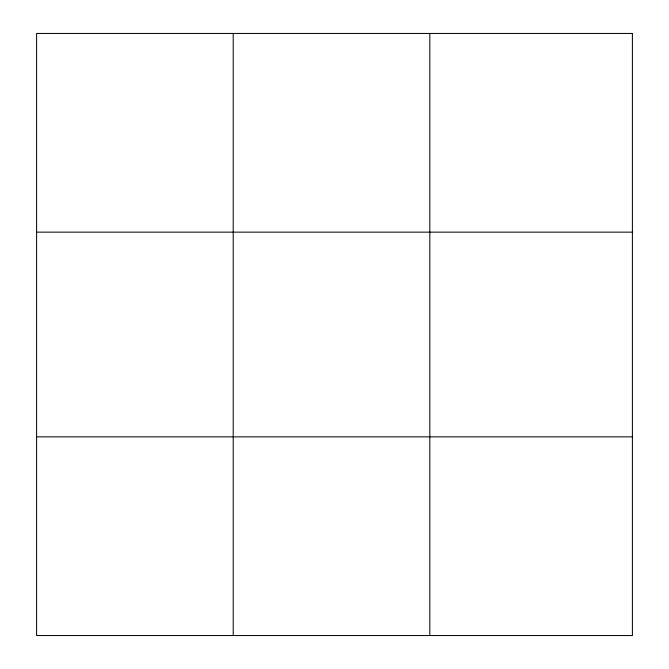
<?xml version="1.0" encoding="UTF-8"?>
<svg xmlns="http://www.w3.org/2000/svg" width="669" height="669" viewBox="0 0 669 669"><rect width="100%" height="100%" fill="white"/><g stroke="black" fill="none" stroke-linecap="round" stroke-linejoin="round"><path stroke-width="1" d="M233.213 635.55L233.213 33.45M429.824 635.55L429.824 33.45M36.603 232.143L632.397 232.143M36.603 436.857L632.397 436.857M632.397 33.45L632.397 635.55L36.603 635.55L36.603 33.45L632.397 33.45"/></g></svg>
